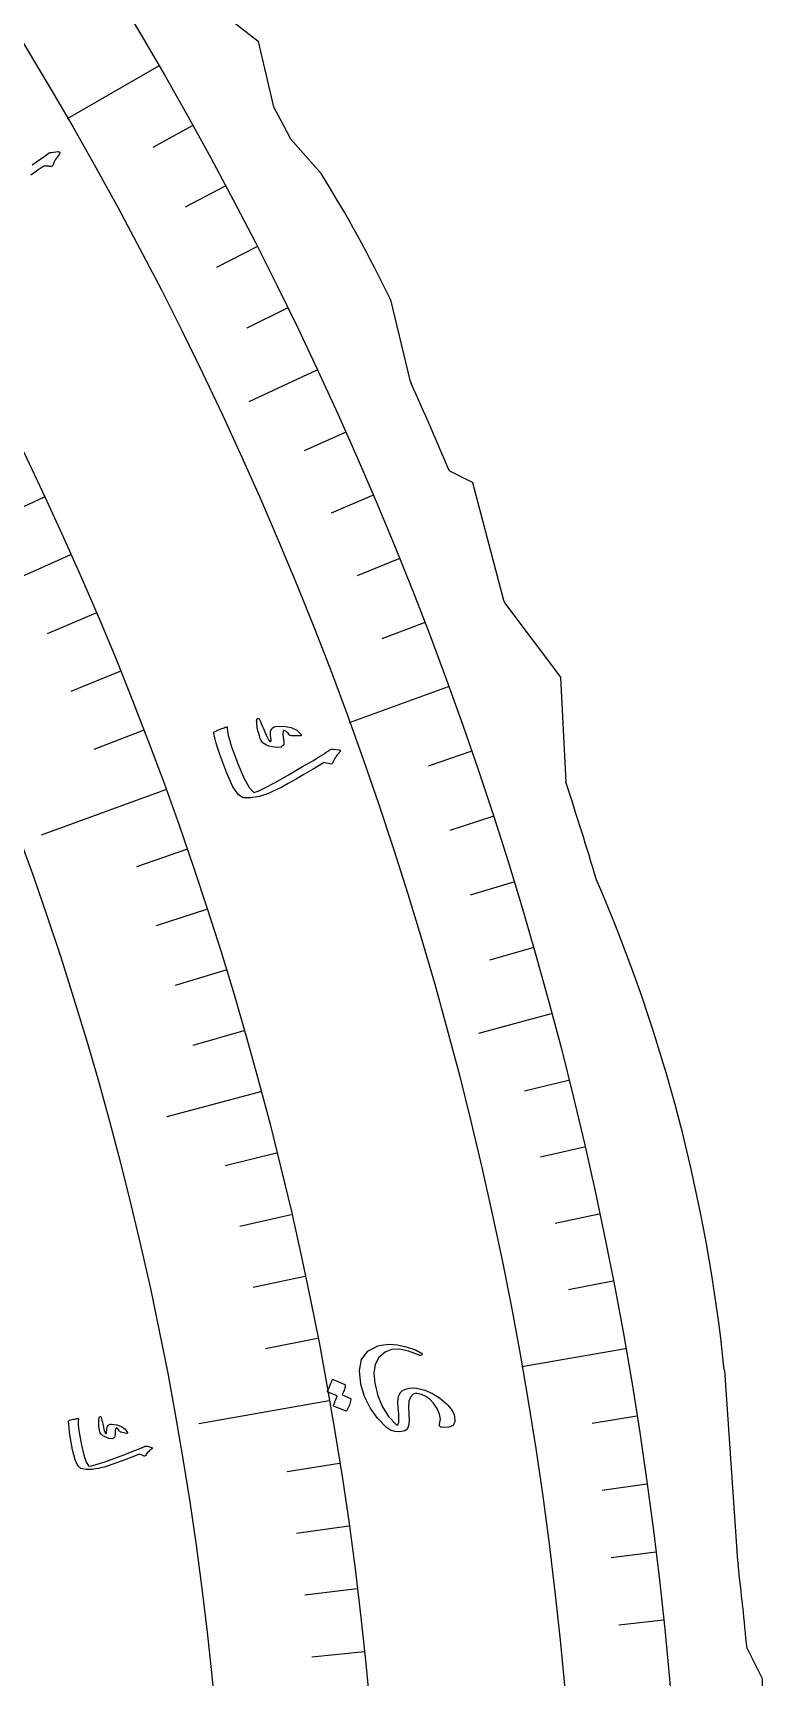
# Model space of a CAD drawing. Header units: millimetres. Extents: x -65 to 65, y -65 to 75.
# Drawn here: x 53.13 to 64.95, y 5.74 to 32.39 of the extents above; entities that cross this region are included whole.
import ezdxf

# ---------------------------------------------------------------- set-up
doc = ezdxf.new("R2010")
doc.units = ezdxf.units.MM
for name, color, linetype in [('CUT_OUTER', 1, 'Continuous'), ('ENGRAVE', 7, 'Continuous'), ('ENGRAVE_FINE', 8, 'Continuous'), ('TEXT', 5, 'Continuous')]:
    doc.layers.add(name, color=color, linetype=linetype)

msp = doc.modelspace()

# ---------------------------------------------------------------- linework, layer by layer
at = {"layer": 'CUT_OUTER'}
for points in [[(54.868, 34.8494), (55.6566, 34.1918), (55.6593, 34.1892), (55.6601, 34.1856), (55.8022, 33.3329), (55.9564, 33.074), (56.152, 32.7406), (56.7798, 32.2526), (56.7825, 32.2503), (56.7835, 32.2468), (57.0271, 31.1909), (57.1358, 30.9919), (57.3073, 30.6734), (57.8005, 30.1097), (57.803, 30.1066)], [(58.9256, 28.0656), (58.9265, 28.0624), (59.2373, 26.7567), (59.2609, 26.7048)], [(59.8764, 25.2942), (59.8804, 25.2919), (60.2499, 25.1072), (60.2529, 25.1055), (60.254, 25.1022), (60.7558, 23.1944)], [(60.7809, 23.1425), (61.6795, 21.9444), (61.6816, 21.9413), (61.6819, 21.9377), (61.7665, 20.2449)], [(64.3345, 10.7187), (64.3361, 10.7078), (64.5512, 7.6233), (64.5588, 7.5607)], [(64.7032, 6.2017), (64.9464, 5.7147), (64.9478, 5.7115), (64.948, 5.7081), (64.948, 2.5918)]]:
    msp.add_lwpolyline(points, dxfattribs=at)
for centre, radius, start, end in [((39.5066, 18.7137), 21.5536, 25.71496, 31.90994), ((0.9867, 0.4374), 63.9207, 22.884165, 24.263748), ((60.9009, 23.2325), 0.15, 194.73884, 216.8699), ((3.4291, 1.0763), 61.4059, 16.641761, 18.189584), ((37.4646, 7.9534), 27.0119, 5.87584, 23.35615), ((3.0788, 0.3414), 61.9024, 5.432336, 6.69728)]:
    msp.add_arc(centre, radius, start, end, dxfattribs=at)
at = {"layer": 'ENGRAVE'}
for points in [[(55.1658, 31.85), (53.6882, 30.9969)], [(57.7318, 26.9208), (56.6272, 26.4057)], [(53.3136, 24.8605), (51.8879, 24.1957)], [(59.8584, 21.7867), (58.2551, 21.2031)], [(55.2774, 20.1193), (53.2618, 19.3857)], [(61.5295, 16.4868), (60.3523, 16.1713)], [(56.8206, 15.225), (55.3012, 14.8179)], [(62.7323, 11.0614), (61.0519, 10.7651)], [(57.9313, 10.2149), (55.8189, 9.8424)]]:
    msp.add_lwpolyline(points, dxfattribs=at)
for radius in [63.7, 63.7, 61.9938, 58.825, 58.825, 56.3225]:
    msp.add_circle((0, 0), radius, dxfattribs=at)
at = {"layer": 'ENGRAVE_FINE'}
for points in [[(55.7133, 30.8824), (55.0737, 30.5279)], [(56.2438, 29.9053), (55.5981, 29.562)], [(56.7571, 28.9192), (56.1056, 28.5872)], [(57.2532, 27.9242), (56.5959, 27.6037)], [(58.1928, 25.9091), (57.5248, 25.6117)], [(58.6362, 24.8896), (57.963, 24.6039)], [(53.7393, 23.9263), (52.9555, 23.5773)], [(59.0616, 23.8624), (58.3836, 23.5885)], [(54.1487, 22.9848), (53.3589, 22.6495)], [(59.4691, 22.828), (58.7864, 22.566)], [(54.5416, 22.0362), (53.7461, 21.7148)], [(54.9179, 21.081), (54.1169, 20.7735)], [(60.2295, 20.7387), (59.5381, 20.5006)], [(60.5823, 19.6844), (59.8868, 19.4584)], [(55.6201, 19.1515), (54.8089, 18.8722)], [(60.9166, 18.6241), (60.2173, 18.4103)], [(55.9459, 18.1779), (55.1299, 17.9128)], [(61.2324, 17.5581), (60.5294, 17.3565)], [(56.2546, 17.1988), (55.4341, 16.9479)], [(56.5462, 16.2144), (55.7215, 15.9779)], [(61.8078, 15.4104), (61.0983, 15.2335)], [(57.0776, 14.2311), (56.2451, 14.0235)], [(62.0674, 14.3294), (61.3549, 14.1649)], [(57.3173, 13.2327), (56.4813, 13.0397)], [(62.308, 13.244), (61.5927, 13.0919)], [(57.5395, 12.2304), (56.7003, 12.052)], [(62.5297, 12.1545), (61.8118, 12.015)], [(57.7442, 11.2243), (56.902, 11.0606)], [(62.9157, 9.9649), (62.1935, 9.8505)], [(58.1008, 9.2023), (57.2533, 9.068)], [(63.0801, 8.8653), (62.3559, 8.7636)], [(58.2525, 8.1869), (57.4029, 8.0674)], [(63.2252, 7.7631), (62.4994, 7.674)], [(58.3865, 7.169), (57.5349, 7.0644)], [(63.351, 6.6585), (62.6238, 6.582)], [(58.5028, 6.1489), (57.6495, 6.0592)]]:
    msp.add_lwpolyline(points, dxfattribs=at)
at = {"layer": 'TEXT'}
msp.add_lwpolyline([(53.1198, 30.2489), (53.1904, 30.2985), (53.2601, 30.3467), (53.329, 30.3933), (53.3936, 30.4412), (53.4017, 30.4453), (53.4098, 30.4483), (53.4178, 30.4503), (53.4257, 30.4512), (53.538, 30.4628), (53.5464, 30.4627), (53.5535, 30.4605), (53.5594, 30.4563), (53.5642, 30.45), (53.5669, 30.4426), (53.5667, 30.4349), (53.5636, 30.4269), (53.5577, 30.4187), (53.5219, 30.3727), (53.4931, 30.329), (53.4715, 30.2877), (53.457, 30.2487), (53.4509, 30.2362), (53.4405, 30.2277), (53.4258, 30.2233), (53.4068, 30.223), (53.3969, 30.2241), (53.3874, 30.2251), (53.3783, 30.226), (53.3696, 30.2267), (53.3614, 30.2274), (53.3539, 30.2281), (53.3471, 30.2289), (53.3409, 30.2297), (53.3299, 30.2307), (53.3183, 30.2292), (53.3059, 30.2253), (53.293, 30.219), (53.2591, 30.1965), (53.2224, 30.1714), (53.183, 30.1438), (53.1408, 30.1136), (53.0958, 30.0809)], dxfattribs=at)
for points in [[(58.1001, 20.7286), (58.081, 20.7075), (58.0632, 20.6862), (58.047, 20.6647), (58.0321, 20.6432), (58.0187, 20.6214), (58.0069, 20.5993), (57.9966, 20.5767), (57.9879, 20.5537), (57.9818, 20.544), (57.9728, 20.5382), (57.9608, 20.5365), (57.9458, 20.5388), (57.865, 20.5559), (57.8564, 20.5572), (57.8493, 20.5579), (57.8438, 20.5578), (57.8397, 20.557), (57.6733, 20.4563), (57.5225, 20.3667), (57.3872, 20.2882), (57.2675, 20.2206), (57.1635, 20.1641), (57.0752, 20.1189), (57.0027, 20.085), (56.9461, 20.0622), (56.8376, 20.024), (56.8025, 20.0138), (56.7667, 20.0052), (56.7302, 19.9982), (56.6929, 19.9929), (56.6549, 19.9892), (56.6161, 19.9875), (56.5764, 19.9876), (56.5359, 19.9895), (56.46, 20.0372), (56.3725, 20.1705), (56.2728, 20.3889), (56.1599, 20.6923), (56.1281, 20.7884), (56.1011, 20.8782), (56.0787, 20.9616), (56.0611, 21.0388), (56.0615, 21.0465), (56.064, 21.0529), (56.0685, 21.0579), (56.0752, 21.0615), (56.1081, 21.0761), (56.1381, 21.0892), (56.1653, 21.1007), (56.1896, 21.1107), (56.2114, 21.1193), (56.2308, 21.1265), (56.2478, 21.1323), (56.2626, 21.1369), (56.2711, 21.139), (56.2767, 21.1378), (56.2794, 21.1334), (56.2794, 21.1257), (56.283, 21.0686), (56.2963, 20.9983), (56.3191, 20.9147), (56.3514, 20.8178), (56.4565, 20.5315), (56.5512, 20.3121), (56.6365, 20.1597), (56.7127, 20.0744), (56.78, 20.0984), (56.8976, 20.1554), (57.0654, 20.2457), (57.2833, 20.3693), (57.5007, 20.4953), (57.6647, 20.5916), (57.7755, 20.658), (57.8331, 20.6943), (57.8487, 20.7048), (57.8632, 20.7147), (57.8768, 20.7238), (57.8894, 20.7323), (57.9008, 20.74), (57.9109, 20.747), (57.9198, 20.7532), (57.9273, 20.7586), (57.9443, 20.7691), (57.9616, 20.776), (57.9794, 20.7792), (57.9975, 20.7786), (58.0969, 20.7657), (58.1038, 20.7642), (58.1089, 20.7617), (58.1122, 20.7583), (58.1136, 20.7538), (58.1126, 20.7474), (58.11, 20.7411), (58.1059, 20.7348), (58.1001, 20.7286)], [(57.4773, 21.0152), (57.4783, 21.0108), (57.478, 21.0065), (57.4763, 21.0024), (57.4734, 20.9985), (57.4703, 20.9964), (57.4666, 20.9948), (57.4625, 20.9936), (57.458, 20.9929), (57.3239, 20.997), (57.3099, 20.9984), (57.2986, 21.0011), (57.29, 21.005), (57.284, 21.0103), (57.2659, 21.0354), (57.2468, 21.0555), (57.2267, 21.0704), (57.2058, 21.0802), (57.1966, 21.0804), (57.1896, 21.073), (57.1848, 21.0583), (57.182, 21.0361), (57.1823, 21.022), (57.183, 21.0077), (57.1842, 20.993), (57.1858, 20.978), (57.1878, 20.9626), (57.1904, 20.9466), (57.1936, 20.93), (57.1972, 20.9127), (57.1945, 20.8477), (57.1533, 20.8122), (57.0735, 20.8061), (56.9552, 20.8293), (56.9175, 20.8429), (56.8864, 20.8582), (56.8619, 20.8752), (56.8439, 20.8941), (56.8297, 20.9168), (56.8151, 20.9501), (56.8, 20.9939), (56.7845, 21.0482), (56.7771, 21.0761), (56.771, 21.103), (56.7663, 21.1287), (56.7629, 21.1534), (56.7604, 21.1769), (56.7584, 21.199), (56.757, 21.2197), (56.756, 21.239), (56.7579, 21.2519), (56.7618, 21.262), (56.7677, 21.2694), (56.7755, 21.2741), (56.7847, 21.2759), (56.7924, 21.2741), (56.7987, 21.2686), (56.8036, 21.2593), (56.8172, 21.2293), (56.832, 21.1949), (56.8481, 21.1563), (56.8655, 21.1135), (56.8978, 21.0335), (56.9259, 20.9721), (56.9499, 20.9293), (56.9699, 20.9051), (56.9738, 20.9025), (56.978, 20.9018), (56.9824, 20.9031), (56.987, 20.9064), (56.9894, 20.9095), (56.991, 20.9141), (56.9917, 20.9204), (56.9915, 20.9282), (56.9832, 20.9982), (56.981, 21.028), (56.9824, 21.0547), (56.9874, 21.0783), (56.9961, 21.0989), (57.0081, 21.118), (57.0226, 21.132), (57.0396, 21.141), (57.0592, 21.1449), (57.1986, 21.1504), (57.3149, 21.1306), (57.4078, 21.0855), (57.4773, 21.0152)], [(59.722, 9.8387), (59.7346, 9.9182), (59.7216, 10.0024), (59.683, 10.0913), (59.6188, 10.1846), (59.5629, 10.2412), (59.5002, 10.2855), (59.4306, 10.3174), (59.3542, 10.3371), (59.3394, 10.3378), (59.3246, 10.3355), (59.3098, 10.3302), (59.2948, 10.322), (59.2517, 10.2767), (59.225, 10.2088), (59.2147, 10.1183), (59.2205, 10.0051), (59.2272, 9.8935), (59.2191, 9.8104), (59.1965, 9.7557), (59.1593, 9.7295), (59.0751, 9.7134), (58.997, 9.7175), (58.9252, 9.7418), (58.8595, 9.7862), (58.7133, 9.9369), (58.5956, 10.1033), (58.5065, 10.2856), (58.4458, 10.4841), (58.4213, 10.7083), (58.4582, 10.8863), (58.5571, 11.0187), (58.7182, 11.1052), (58.8116, 11.1262), (58.9163, 11.132), (59.0322, 11.1226), (59.1593, 11.098), (59.1952, 11.0878), (59.2301, 11.0769), (59.2639, 11.0654), (59.2966, 11.0532), (59.3285, 11.0403), (59.3596, 11.0264), (59.3899, 11.0116), (59.4195, 10.9959), (59.4323, 10.9869), (59.4384, 10.9779), (59.438, 10.9688), (59.431, 10.9597), (59.4214, 10.9536), (59.4112, 10.9507), (59.4004, 10.951), (59.389, 10.9544), (59.2184, 11.0211), (59.07, 11.0515), (58.9438, 11.046), (58.8398, 11.0048), (58.7387, 10.9164), (58.6767, 10.8029), (58.6537, 10.6644), (58.6695, 10.5006), (58.7228, 10.2966), (58.7981, 10.1175), (58.8958, 9.9632), (59.0159, 9.8334), (59.0255, 9.826), (59.0342, 9.824), (59.0419, 9.8276), (59.0487, 9.8365), (59.0586, 9.8699), (59.0624, 9.9257), (59.0599, 10.0038), (59.0512, 10.1043), (59.0463, 10.2072), (59.0564, 10.2882), (59.0815, 10.3472), (59.1218, 10.3844), (59.1727, 10.4073), (59.228, 10.4209), (59.2876, 10.4251), (59.3516, 10.42), (59.4808, 10.3894), (59.6039, 10.3369), (59.7208, 10.2624), (59.8316, 10.1658), (59.8584, 10.1397), (59.8821, 10.1138), (59.9028, 10.0884), (59.9204, 10.0633), (59.935, 10.0388), (59.9469, 10.0149), (59.956, 9.9918), (59.9622, 9.9695), (59.9687, 9.8791), (59.939, 9.8181), (59.8732, 9.7867), (59.7714, 9.7847), (59.7428, 9.7911), (59.7251, 9.8022), (59.7181, 9.8181), (59.722, 9.8387)], [(58.2767, 10.2547), (58.28, 10.2524), (58.2825, 10.2487), (58.284, 10.2437), (58.2845, 10.2373), (58.2799, 10.2135), (58.2743, 10.1902), (58.2676, 10.1675), (58.26, 10.1453), (58.2513, 10.1236), (58.2413, 10.1021), (58.2301, 10.0808), (58.2177, 10.0597), (58.2135, 10.0553), (58.2087, 10.0529), (58.2033, 10.0524), (58.1973, 10.0538), (58.0025, 10.1319), (57.9997, 10.1345), (57.9989, 10.1389), (58.0002, 10.1451), (58.0036, 10.1531), (58.007, 10.1588), (58.0115, 10.1678), (58.0169, 10.1803), (58.0235, 10.1962), (58.0312, 10.2156), (58.0401, 10.2387), (58.0504, 10.2656), (58.0619, 10.2962), (57.9102, 10.3577), (57.9053, 10.3609), (57.9033, 10.3658), (57.9044, 10.3724), (57.9084, 10.3807), (57.9119, 10.3879), (57.9171, 10.3991), (57.9238, 10.4145), (57.9323, 10.4339), (57.9423, 10.4577), (57.9539, 10.4861), (57.967, 10.5193), (57.9816, 10.5571), (57.9844, 10.5612), (57.9876, 10.5634), (57.9911, 10.5636), (57.995, 10.5618), (58.1838, 10.4815), (58.1872, 10.4792), (58.1896, 10.4756), (58.1911, 10.4706), (58.1917, 10.4642), (58.1888, 10.4441), (58.1848, 10.4244), (58.1797, 10.4051), (58.1735, 10.3861), (58.1663, 10.3676), (58.1582, 10.3495), (58.1494, 10.3319), (58.1397, 10.3147)], [(55.0522, 9.4344), (55.0367, 9.4224), (55.0222, 9.4101), (55.0086, 9.3976), (54.996, 9.3849), (54.9843, 9.3717), (54.9737, 9.3582), (54.9641, 9.3442), (54.9554, 9.3297), (54.9502, 9.3238), (54.9434, 9.321), (54.935, 9.3213), (54.9252, 9.3246), (54.8725, 9.3455), (54.8668, 9.3475), (54.8621, 9.3487), (54.8583, 9.3493), (54.8555, 9.3493), (54.7309, 9.3008), (54.6182, 9.258), (54.5173, 9.2208), (54.4282, 9.1891), (54.3511, 9.1632), (54.286, 9.143), (54.2329, 9.1285), (54.1918, 9.1197), (54.1138, 9.1066), (54.0889, 9.1038), (54.0636, 9.1022), (54.038, 9.1018), (54.0122, 9.1026), (53.986, 9.1046), (53.9595, 9.108), (53.9326, 9.1127), (53.9055, 9.1188), (53.8597, 9.1602), (53.8161, 9.2609), (53.7745, 9.421), (53.7343, 9.6403), (53.7243, 9.7093), (53.7168, 9.7734), (53.7117, 9.8327), (53.7091, 9.8871), (53.7103, 9.8923), (53.7128, 9.8963), (53.7164, 9.8992), (53.7214, 9.9008), (53.7454, 9.9067), (53.7673, 9.9119), (53.7871, 9.9164), (53.8048, 9.9202), (53.8205, 9.9234), (53.8345, 9.9259), (53.8468, 9.9278), (53.8573, 9.9291), (53.8633, 9.9295), (53.867, 9.928), (53.8683, 9.9247), (53.8673, 9.9195), (53.8629, 9.8804), (53.8634, 9.8312), (53.8688, 9.7718), (53.879, 9.7022), (53.9159, 9.4957), (53.9539, 9.3357), (53.9936, 9.2223), (54.0352, 9.1555), (54.0836, 9.1638), (54.17, 9.1886), (54.2943, 9.2299), (54.4565, 9.2878), (54.6186, 9.3474), (54.7411, 9.3931), (54.824, 9.4249), (54.8673, 9.4426), (54.8791, 9.4479), (54.8901, 9.4528), (54.9004, 9.4574), (54.9099, 9.4616), (54.9186, 9.4655), (54.9263, 9.469), (54.933, 9.4721), (54.9388, 9.4749), (54.9515, 9.48), (54.9641, 9.4826), (54.9764, 9.4826), (54.9886, 9.4802), (55.0544, 9.4598), (55.0589, 9.458), (55.0621, 9.4557), (55.0639, 9.453), (55.0643, 9.4499), (55.0629, 9.4457), (55.0604, 9.4417), (55.0568, 9.4379), (55.0522, 9.4344)], [(54.6648, 9.7011), (54.6649, 9.698), (54.6642, 9.6952), (54.6626, 9.6926), (54.6602, 9.6903), (54.6578, 9.6892), (54.6551, 9.6886), (54.6522, 9.6883), (54.649, 9.6883), (54.5588, 9.7071), (54.5495, 9.7097), (54.5422, 9.7128), (54.5368, 9.7165), (54.5334, 9.7208), (54.5241, 9.7399), (54.5136, 9.7557), (54.5019, 9.7682), (54.4888, 9.7773), (54.4827, 9.7785), (54.4771, 9.7744), (54.472, 9.765), (54.4674, 9.7503), (54.466, 9.7408), (54.4647, 9.731), (54.4638, 9.721), (54.463, 9.7107), (54.4626, 9.7), (54.4624, 9.6889), (54.4625, 9.6773), (54.4629, 9.6652), (54.4533, 9.6216), (54.4211, 9.6025), (54.3664, 9.6079), (54.2891, 9.6377), (54.2652, 9.6513), (54.246, 9.6654), (54.2314, 9.6799), (54.2215, 9.6948), (54.2147, 9.7119), (54.2088, 9.7361), (54.2038, 9.7675), (54.1998, 9.8061), (54.1982, 9.8259), (54.1973, 9.8448), (54.1973, 9.8628), (54.1979, 9.8799), (54.1991, 9.896), (54.2004, 9.9112), (54.2019, 9.9254), (54.2036, 9.9386), (54.2065, 9.947), (54.2103, 9.9534), (54.2152, 9.9577), (54.221, 9.9599), (54.2275, 9.96), (54.2325, 9.9579), (54.2361, 9.9534), (54.2383, 9.9466), (54.2438, 9.9246), (54.2497, 9.8996), (54.256, 9.8716), (54.2625, 9.8405), (54.2747, 9.7826), (54.2864, 9.7377), (54.2975, 9.7059), (54.3081, 9.6872), (54.3105, 9.6849), (54.3132, 9.684), (54.3163, 9.6843), (54.3198, 9.686), (54.3219, 9.6878), (54.3235, 9.6908), (54.3247, 9.6949), (54.3255, 9.7002), (54.3283, 9.7485), (54.3304, 9.7689), (54.3346, 9.7868), (54.3408, 9.8021), (54.3492, 9.815), (54.3596, 9.8265), (54.3711, 9.8342), (54.3837, 9.8382), (54.3974, 9.8386), (54.4925, 9.8255), (54.5687, 9.7983), (54.6262, 9.7568), (54.6648, 9.7011)]]:
    msp.add_lwpolyline(points, close=True, dxfattribs=at)

doc.saveas('drawing.dxf')
